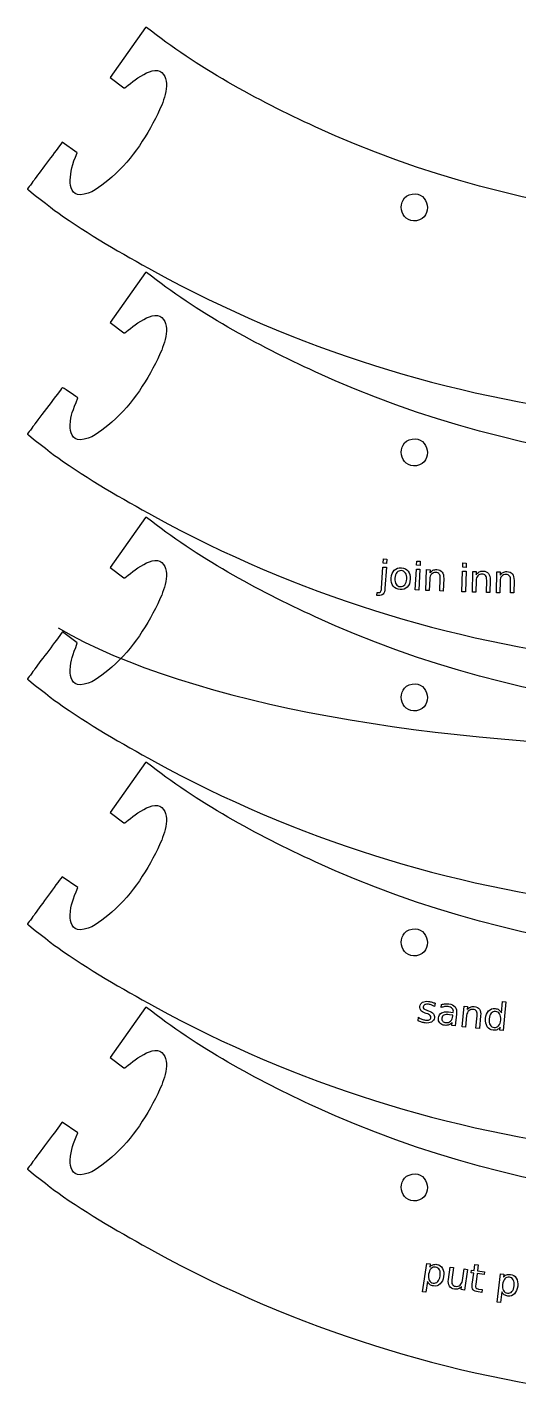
# Model space of a CAD drawing. Extents: x 2 to 268, y -2 to 104.
# Drawn here: x 159.6 to 196.1, y 1.4 to 103.1 of the extents above; entities that cross this region are included whole.
import ezdxf

# ---------------------------------------------------------------- set-up
doc = ezdxf.new("R2010")
doc.units = 0
doc.layers.add('all_text', color=7, linetype='CONTINUOUS')
doc.layers.add('original', color=7, linetype='CONTINUOUS')

msp = doc.modelspace()

# ---------------------------------------------------------------- linework, layer by layer
at = {"layer": 'all_text', "color": 7}
for points in [[(186.0807, 63.57514), (186.33368, 63.55804), (186.31208, 63.23769), (186.05909, 63.25479)], [(188.55444, 63.42511), (188.80765, 63.41191), (188.79085, 63.09127), (188.53764, 63.10447)], [(191.97727, 63.27904), (192.2307, 63.27104), (192.2205, 62.95011), (191.96707, 62.95811)], [(187.39692, 62.71066)], [(187.40978, 62.92525)], [(188.52304, 62.8251), (188.77625, 62.8119), (188.69565, 61.2706), (188.44243, 61.2838)], [(191.95827, 62.67852), (192.2117, 62.67052), (192.1629, 61.12789), (191.90946, 61.13589)], [(189.90914, 30.56134)], [(193.29629, 29.62265)], [(194.83454, 29.86127)], [(193.92583, 29.40166)], [(190.28611, 10.30288)], [(189.35005, 9.90521)], [(190.90347, 10.0457)], [(195.78929, 9.57311)], [(194.87044, 9.13711)]]:
    msp.add_lwpolyline(points, close=True, dxfattribs=at)
for points in [[(185.93439, 61.40734), (186.0402, 62.97568)], [(186.0402, 62.97568), (186.29318, 62.95858), (186.18729, 61.39119)], [(189.50979, 62.10351), (189.47099, 61.23208), (189.21631, 61.24338), (189.28501, 62.78525), (189.5397, 62.77385), (189.529, 62.53431)], [(190.54914, 62.1165), (190.50764, 61.18587), (190.25434, 61.19717), (190.29544, 62.11954)], [(190.54906, 62.11638), (190.54914, 62.1165)], [(192.95962, 61.9772), (192.93862, 61.10515), (192.68376, 61.11115), (192.72096, 62.6541), (192.97582, 62.6481), (192.96982, 62.40839)], [(194.73883, 61.93923), (194.72693, 61.06702), (194.47202, 61.07002), (194.49312, 62.61328), (194.74803, 62.61028), (194.74503, 62.37052)], [(185.67662, 60.86494), (185.58042, 60.87094), (185.59492, 61.08542), (185.66232, 61.08042)], [(193.9984, 62.01154), (193.9759, 61.08025), (193.72242, 61.08625), (193.74472, 62.00926)], [(193.99821, 62.01141), (193.9984, 62.01154)], [(195.77725, 61.98477), (195.76455, 61.0533), (195.51101, 61.0563), (195.52361, 61.9795)], [(195.7775, 61.9843), (195.77725, 61.98477)], [(189.90914, 30.5614), (189.87944, 30.32346)], [(194.8345, 29.86124), (194.909, 30.693), (195.16155, 30.6704), (194.97025, 28.53472), (194.7177, 28.55732), (194.7384, 28.78791)], [(188.64232, 29.26682), (188.67472, 29.52663)], [(189.25855, 29.80926), (189.17355, 29.84066)], [(189.33771, 30.03272), (189.42151, 30.00282)], [(190.36312, 30.24673), (190.38952, 30.47951)], [(190.91095, 29.91784), (191.26422, 29.87774), (191.26722, 29.90244)], [(191.23549, 29.62433), (191.24149, 29.68043), (190.99129, 29.70893)], [(191.50561, 29.75603), (191.40641, 28.88107), (191.15447, 28.90967), (191.18087, 29.14244)], [(191.5058, 29.75693), (191.50561, 29.75603)], [(192.25792, 29.66834), (192.16992, 28.80049), (191.91628, 28.82619), (192.07195, 30.36172), (192.32559, 30.33602), (192.30139, 30.09746)], [(193.29631, 29.62262), (193.20231, 28.69582), (192.95004, 28.72142), (193.04314, 29.64)], [(189.35003, 9.90515), (189.22241, 9.09661), (188.97059, 9.13631), (189.30274, 11.24071), (189.55456, 11.20101), (189.51806, 10.96961)], [(190.90348, 10.04572), (191.03632, 10.97054), (191.28731, 10.93454), (191.15583, 10.01927)], [(191.94035, 9.95665), (192.06477, 10.82281), (192.31575, 10.78681), (192.0963, 9.25909), (191.84532, 9.29509), (191.87902, 9.52971)], [(192.67612, 9.69432), (192.78632, 10.52489), (192.6019, 10.54939), (192.6278, 10.74473), (192.81222, 10.72023), (192.86982, 11.15464), (193.12257, 11.12102)], [(193.12257, 11.12102), (193.06497, 10.68661), (193.58271, 10.61791), (193.55681, 10.42256), (193.03907, 10.49126), (192.92888, 9.66069)], [(194.87036, 9.13709), (194.77626, 8.32396), (194.52302, 8.35326), (194.76804, 10.46957), (195.02128, 10.44027), (194.99438, 10.20756)], [(193.14942, 9.33256), (193.40761, 9.29836), (193.37971, 9.08798), (193.12152, 9.12228)]]:
    msp.add_lwpolyline(points, dxfattribs=at)
for points in [[(186.80582, 61.55329), (186.68972, 61.70473), (186.63922, 61.906543), (186.65432, 62.15873)], [(186.65432, 62.15873), (186.669453, 62.411837), (186.74367, 62.606187), (186.87697, 62.74178)], [(186.87697, 62.74178), (187.01117, 62.87732), (187.188773, 62.938477), (187.40978, 62.92525)], [(186.92122, 62.14276), (186.91022, 61.958433), (186.940487, 61.810747), (187.01202, 61.6997)], [(187.06554, 62.57036), (186.98036, 62.46962), (186.932253, 62.327087), (186.92122, 62.14276)], [(187.39698, 62.71066), (187.261253, 62.718793), (187.150773, 62.672027), (187.06554, 62.57036)], [(187.70779, 62.53053), (187.63535, 62.642543), (187.531727, 62.702587), (187.39692, 62.71066)], [(187.40978, 62.92525), (187.629873, 62.91205), (187.798457, 62.83017), (187.91553, 62.67961)], [(187.65587, 61.66254), (187.741103, 61.764193), (187.78921, 61.906727), (187.80019, 62.09014)], [(187.80019, 62.09014), (187.811123, 62.272633), (187.780323, 62.41943), (187.70779, 62.53053)], [(188.06841, 62.07408), (188.053343, 61.821893), (187.978667, 61.62757), (187.84438, 61.49111)], [(187.91553, 62.67961), (188.032603, 62.52903), (188.083563, 62.327187), (188.06841, 62.07408)], [(189.64408, 62.45479), (189.561267, 62.371123), (189.516503, 62.25403), (189.50979, 62.10351)], [(189.529, 62.53431), (189.593733, 62.62431), (189.66795, 62.690433), (189.75165, 62.73268)], [(189.97343, 62.57116), (189.836677, 62.57716), (189.726893, 62.53837), (189.64408, 62.45479)], [(189.75165, 62.73268), (189.836297, 62.77488), (189.93231, 62.79358), (190.03969, 62.78878)], [(190.22464, 62.45099), (190.170973, 62.52603), (190.087237, 62.566087), (189.97343, 62.57116)], [(190.03969, 62.78878), (190.216817, 62.780913), (190.348357, 62.719873), (190.43431, 62.60566)], [(190.29544, 62.11954), (190.302107, 62.265467), (190.278507, 62.37595), (190.22464, 62.45099)], [(190.43431, 62.60566), (190.520303, 62.492393), (190.558553, 62.3293), (190.54906, 62.11638)], [(193.08671, 62.33115), (193.005617, 62.245803), (192.963253, 62.12782), (192.95962, 61.9772)], [(192.96982, 62.40839), (193.032687, 62.49969), (193.105537, 62.567313), (193.18837, 62.61126)], [(193.41361, 62.45421), (193.276763, 62.457543), (193.167797, 62.416523), (193.08671, 62.33115)], [(193.18837, 62.61126), (193.272137, 62.655193), (193.36775, 62.67586), (193.47521, 62.67326)], [(193.66722, 62.3392), (193.61202, 62.413127), (193.527483, 62.451463), (193.41361, 62.45421)], [(193.47521, 62.67326), (193.652463, 62.66926), (193.785223, 62.610923), (193.87349, 62.49825)], [(193.74472, 62.00926), (193.748053, 62.155293), (193.72222, 62.265273), (193.66722, 62.3392)], [(193.87349, 62.49825), (193.961777, 62.386763), (194.00335, 62.224483), (193.99821, 62.01141)], [(194.86221, 62.29449), (194.782017, 62.208303), (194.74089, 62.089883), (194.73883, 61.93923)], [(194.74503, 62.37052), (194.806897, 62.462467), (194.879037, 62.530847), (194.96145, 62.57566)], [(195.18781, 62.42097), (195.050937, 62.42297), (194.942403, 62.38081), (194.86221, 62.29449)], [(194.96145, 62.57566), (195.04475, 62.62046), (195.140137, 62.642127), (195.24761, 62.64066)], [(195.44261, 62.30861), (195.386677, 62.381957), (195.301743, 62.41941), (195.18781, 62.42097)], [(195.24761, 62.64066), (195.424903, 62.637993), (195.558267, 62.581043), (195.6477, 62.46981)], [(195.52361, 61.9795), (195.52561, 62.125553), (195.49861, 62.235257), (195.44261, 62.30861)], [(195.6477, 62.46981), (195.737147, 62.35925), (195.780413, 62.197413), (195.7775, 61.9843)], [(185.66232, 61.08042), (185.758567, 61.073753), (185.825623, 61.091787), (185.86349, 61.13452)], [(185.86349, 61.13452), (185.90129, 61.176187), (185.924923, 61.267127), (185.93439, 61.40734)], [(186.18729, 61.39119), (186.174023, 61.195037), (186.126847, 61.055503), (186.04576, 60.97259)], [(187.31294, 61.30757), (187.091933, 61.32077), (186.922893, 61.402677), (186.80582, 61.55329)], [(187.01202, 61.6997), (187.084573, 61.58952), (187.18917, 61.53034), (187.32581, 61.52216)], [(187.84438, 61.49111), (187.71018, 61.355577), (187.533033, 61.294397), (187.31294, 61.30757)], [(187.32581, 61.52216), (187.460617, 61.514093), (187.570637, 61.560887), (187.65587, 61.66254)], [(186.04576, 60.97259), (185.965567, 60.88961), (185.84252, 60.853727), (185.67662, 60.86494)], [(161.89276, 58.45911), (181.92229, 46.85613), (235.08955, 46.60497), (253.63772, 57.97159)], [(188.78555, 30.32649), (188.803483, 30.470523), (188.868407, 30.575373), (188.98032, 30.64104)], [(188.98032, 30.64104), (189.0922, 30.706707), (189.242037, 30.72784), (189.42983, 30.70444)], [(189.43362, 30.49014), (189.308727, 30.50574), (189.21244, 30.498307), (189.14476, 30.46784)], [(189.42983, 30.70444), (189.522817, 30.69284), (189.60948, 30.675073), (189.68982, 30.65114)], [(189.68982, 30.65114), (189.77016, 30.627207), (189.843267, 30.597273), (189.90914, 30.56134)], [(190.38952, 30.47951), (190.485753, 30.504643), (190.578213, 30.520977), (190.6669, 30.52851)], [(190.6669, 30.52851), (190.755687, 30.53691), (190.84116, 30.536577), (190.92332, 30.52751)], [(190.92332, 30.52751), (191.14514, 30.502377), (191.3043, 30.42608), (191.4008, 30.29862)], [(188.67472, 29.52663), (188.76168, 29.466697), (188.84875, 29.418807), (188.93593, 29.38296)], [(188.85455, 30.0332), (188.793817, 30.110213), (188.770817, 30.207977), (188.78555, 30.32649)], [(189.17355, 29.84066), (189.021757, 29.892927), (188.915423, 29.957107), (188.85455, 30.0332)], [(189.03029, 30.30714), (189.023023, 30.248807), (189.039623, 30.199983), (189.08009, 30.16067)], [(189.14476, 30.46784), (189.077993, 30.437307), (189.039837, 30.38374), (189.03029, 30.30714)], [(189.08009, 30.16067), (189.12069, 30.12227), (189.206563, 30.07962), (189.33771, 30.03272)], [(189.54762, 29.66628), (189.506553, 29.708413), (189.410197, 29.756073), (189.25855, 29.80926)], [(189.42151, 30.00282), (189.59541, 29.94222), (189.71536, 29.872177), (189.78136, 29.79269)], [(189.66814, 30.43314), (189.59384, 30.46094), (189.515667, 30.47994), (189.43362, 30.49014)], [(189.48051, 29.33996), (189.549443, 29.373027), (189.588513, 29.42648), (189.59772, 29.50032)], [(189.59772, 29.50032), (189.606253, 29.568693), (189.589553, 29.624013), (189.54762, 29.66628)], [(189.85856, 29.48727), (189.840827, 29.34505), (189.770263, 29.23951), (189.64687, 29.17065)], [(189.87944, 30.32346), (189.812907, 30.368793), (189.742473, 30.405353), (189.66814, 30.43314)], [(189.78136, 29.79269), (189.848387, 29.71397), (189.87412, 29.612163), (189.85856, 29.48727)], [(190.16169, 29.47437), (190.181223, 29.646897), (190.253483, 29.770453), (190.37847, 29.84504)], [(190.61346, 30.31403), (190.528007, 30.30243), (190.44456, 30.279997), (190.36312, 30.24673)], [(190.37847, 29.84504), (190.504337, 29.919527), (190.68183, 29.943793), (190.91095, 29.91784)], [(190.56027, 29.68703), (190.47649, 29.649363), (190.428233, 29.574397), (190.4155, 29.46213)], [(190.99129, 29.70893), (190.787723, 29.731997), (190.64405, 29.724697), (190.56027, 29.68703)], [(190.87308, 30.31603), (190.785447, 30.325963), (190.698907, 30.325297), (190.61346, 30.31403)], [(191.18262, 30.18385), (191.1141, 30.256343), (191.01092, 30.300403), (190.87308, 30.31603)], [(191.06328, 29.24306), (191.159453, 29.332933), (191.216857, 29.460023), (191.23549, 29.62433)], [(191.26722, 29.90244), (191.280353, 30.018367), (191.252153, 30.11217), (191.18262, 30.18385)], [(191.4008, 30.29862), (191.4973, 30.17118), (191.5323, 29.990617), (191.5058, 29.75693)], [(192.41182, 30.01148), (192.324413, 29.932613), (192.273113, 29.818233), (192.25792, 29.66834)], [(192.30139, 30.09746), (192.371077, 30.18366), (192.44891, 30.245487), (192.53489, 30.28294)], [(192.74722, 30.10908), (192.611033, 30.12288), (192.499233, 30.090347), (192.41182, 30.01148)], [(192.53489, 30.28294), (192.621783, 30.320273), (192.7187, 30.33354), (192.82564, 30.32274)], [(192.99124, 29.97492), (192.941907, 30.052867), (192.860567, 30.097587), (192.74722, 30.10908)], [(192.82564, 30.32274), (193.00204, 30.304873), (193.129923, 30.236503), (193.20929, 30.11763)], [(193.04314, 29.64), (193.057873, 29.785327), (193.040573, 29.896967), (192.99124, 29.97492)], [(193.20929, 30.11763), (193.28875, 29.99969), (193.31775, 29.834697), (193.29629, 29.62265)], [(193.6651, 29.42504), (193.686767, 29.666607), (193.762327, 29.856303), (193.89178, 29.99413)], [(193.89178, 29.99413), (194.022187, 30.13187), (194.180263, 30.19242), (194.36601, 30.17578)], [(194.07885, 29.82792), (193.993477, 29.729493), (193.94247, 29.587407), (193.92583, 29.40166)], [(194.40879, 29.95886), (194.275197, 29.97086), (194.165217, 29.927213), (194.07885, 29.82792)], [(194.36601, 30.17578), (194.479477, 30.165647), (194.574463, 30.134547), (194.65097, 30.08248)], [(194.71022, 29.77137), (194.64286, 29.884397), (194.542383, 29.946893), (194.40879, 29.95886)], [(194.65097, 30.08248), (194.72847, 30.03128), (194.78966, 29.957543), (194.83454, 29.86127)], [(194.78642, 29.32457), (194.803087, 29.510323), (194.777687, 29.659257), (194.71022, 29.77137)], [(188.91378, 29.16075), (188.82728, 29.187283), (188.736793, 29.22264), (188.64232, 29.26682)], [(189.16779, 29.10405), (189.085743, 29.11425), (189.001073, 29.13315), (188.91378, 29.16075)], [(188.93593, 29.38296), (189.02323, 29.348027), (189.111093, 29.325027), (189.19952, 29.31396)], [(189.64687, 29.17065), (189.52439, 29.101677), (189.364697, 29.079477), (189.16779, 29.10405)], [(189.19952, 29.31396), (189.318033, 29.29916), (189.411697, 29.307827), (189.48051, 29.33996)], [(190.25979, 29.10405), (190.177637, 29.20305), (190.144937, 29.32649), (190.16169, 29.47437)], [(190.62007, 28.93006), (190.463057, 28.94786), (190.342963, 29.005857), (190.25979, 29.10405)], [(190.4155, 29.46213), (190.405367, 29.37267), (190.4265, 29.298157), (190.4789, 29.23859)], [(190.4789, 29.23859), (190.5323, 29.179857), (190.60968, 29.14473), (190.71104, 29.13321)], [(190.94245, 28.96006), (190.851677, 28.925993), (190.744217, 28.915993), (190.62007, 28.93006)], [(190.71104, 29.13321), (190.850707, 29.117343), (190.96812, 29.15396), (191.06328, 29.24306)], [(191.18087, 29.14244), (191.112803, 29.055853), (191.03333, 28.99506), (190.94245, 28.96006)], [(193.78704, 28.82472), (193.684107, 28.98336), (193.64346, 29.183467), (193.6651, 29.42504)], [(194.22143, 28.56167), (194.035683, 28.578337), (193.890887, 28.66602), (193.78704, 28.82472)], [(193.92584, 29.40166), (193.90924, 29.215907), (193.93414, 29.066557), (194.00054, 28.95361)], [(194.00054, 28.95361), (194.067973, 28.841497), (194.168487, 28.779457), (194.30208, 28.76749)], [(194.51831, 28.60147), (194.433857, 28.564737), (194.334897, 28.55147), (194.22143, 28.56167)], [(194.30208, 28.76749), (194.435673, 28.75549), (194.545613, 28.79868), (194.6319, 28.89706)], [(194.7384, 28.78791), (194.677133, 28.701163), (194.60377, 28.639017), (194.51831, 28.60147)], [(194.6319, 28.89706), (194.718273, 28.99632), (194.76978, 29.138823), (194.78642, 29.32457)], [(189.43405, 10.43738), (189.404983, 10.25316), (189.419783, 10.102477), (189.47845, 9.98533)], [(189.61535, 10.8524), (189.523557, 10.759933), (189.463123, 10.621593), (189.43405, 10.43738)], [(189.51806, 10.96961), (189.58502, 11.05205), (189.661863, 11.108747), (189.74859, 11.1397)], [(189.95334, 10.96088), (189.820853, 10.981813), (189.70819, 10.945653), (189.61535, 10.8524)], [(189.74859, 11.1397), (189.836377, 11.171433), (189.936077, 11.1785), (190.04769, 11.1609)], [(190.24013, 10.75379), (190.181397, 10.870943), (190.0858, 10.939973), (189.95334, 10.96088)], [(190.04769, 11.1609), (190.23281, 11.1317), (190.371393, 11.03449), (190.46344, 10.86927)], [(190.10324, 9.88671), (190.19608, 9.979943), (190.257037, 10.118667), (190.28611, 10.30288)], [(190.28613, 10.30288), (190.315197, 10.487093), (190.299863, 10.637397), (190.24013, 10.75379)], [(190.54614, 10.26191), (190.50834, 10.022343), (190.419753, 9.83822), (190.28038, 9.70954)], [(190.46344, 10.86927), (190.556393, 10.70393), (190.58396, 10.501477), (190.54614, 10.26191)], [(194.99438, 10.20756), (195.057847, 10.292693), (195.132283, 10.352513), (195.21769, 10.38702)], [(195.42957, 10.21682), (195.29633, 10.23222), (195.185253, 10.19144), (195.09634, 10.09448)], [(195.21769, 10.38702), (195.30409, 10.422353), (195.403413, 10.43352), (195.51566, 10.42052)], [(195.72466, 10.02173), (195.661193, 10.136363), (195.56283, 10.201393), (195.42957, 10.21682)], [(195.51566, 10.42052), (195.701833, 10.398987), (195.84431, 10.30758), (195.94309, 10.1463)], [(189.51677, 9.67103), (189.44393, 9.728097), (189.388357, 9.806157), (189.35005, 9.90521)], [(189.47845, 9.98533), (189.538183, 9.868937), (189.634307, 9.800283), (189.76682, 9.77937)], [(189.79503, 9.56014), (189.68341, 9.57774), (189.590657, 9.614703), (189.51677, 9.67103)], [(189.76682, 9.77937), (189.899307, 9.758437), (190.011447, 9.794217), (190.10324, 9.88671)], [(190.28038, 9.70954), (190.141933, 9.580727), (189.98015, 9.530927), (189.79503, 9.56014)], [(190.97107, 9.54733), (190.89581, 9.669517), (190.873277, 9.83564), (190.90347, 10.0457)], [(191.34722, 9.32624), (191.171713, 9.35144), (191.04633, 9.425137), (190.97107, 9.54733)], [(191.15583, 10.01927), (191.135097, 9.874683), (191.147663, 9.761967), (191.19353, 9.68112)], [(191.19353, 9.68112), (191.239597, 9.60118), (191.31901, 9.55311), (191.43177, 9.53691)], [(191.63645, 9.35294), (191.550023, 9.319873), (191.453613, 9.310973), (191.34722, 9.32624)], [(191.43177, 9.53691), (191.567263, 9.517443), (191.680317, 9.545277), (191.77093, 9.62041)], [(191.87902, 9.52971), (191.804767, 9.445703), (191.72391, 9.38678), (191.63645, 9.35294)], [(191.77093, 9.62041), (191.86245, 9.695437), (191.918923, 9.807517), (191.94035, 9.95665)], [(192.73422, 9.28348), (192.670087, 9.366127), (192.65072, 9.503073), (192.67612, 9.69432)], [(193.12152, 9.12228), (192.92754, 9.148013), (192.79844, 9.201747), (192.73422, 9.28348)], [(192.92888, 9.66069), (192.912347, 9.535923), (192.918547, 9.453547), (192.94748, 9.41356)], [(192.94748, 9.41356), (192.977347, 9.373427), (193.04466, 9.346427), (193.14942, 9.33256)], [(194.93232, 9.67232), (194.910853, 9.487067), (194.931887, 9.337123), (194.99542, 9.22249)], [(195.09634, 10.09448), (195.00844, 9.9983), (194.953767, 9.85758), (194.93232, 9.67232)], [(194.99542, 9.22249), (195.059953, 9.10867), (195.158827, 9.044047), (195.29204, 9.02862)], [(195.29204, 9.02862), (195.42528, 9.01322), (195.53585, 9.053597), (195.62375, 9.14975)], [(195.62375, 9.14975), (195.712663, 9.246737), (195.767843, 9.387857), (195.78929, 9.57311)], [(195.78926, 9.57311), (195.810727, 9.75837), (195.789193, 9.90791), (195.72466, 10.02173)], [(196.0508, 9.54286), (196.022933, 9.30194), (195.94202, 9.11432), (195.80806, 8.98)], [(195.94309, 10.1463), (196.04279, 9.984933), (196.078693, 9.783787), (196.0508, 9.54286)], [(195.04669, 8.91), (194.971557, 8.964), (194.912807, 9.039703), (194.87044, 9.13711)], [(195.32929, 8.8107), (195.217037, 8.8237), (195.122837, 8.8568), (195.04669, 8.91)], [(195.80806, 8.98), (195.675047, 8.84558), (195.515457, 8.789147), (195.32929, 8.8107)]]:
    msp.add_open_spline(points, degree=3, dxfattribs=at)
at = {"layer": 'original', "color": 7}
for points in [[(168.47171, 103.07394), (168.38701, 103.07394), (165.76235, 99.34861), (166.77835, 98.58661), (166.86305, 98.58661)], [(163.30557, 93.7457), (162.19731, 94.53729)], [(168.47164, 84.87063), (168.38694, 84.87063), (165.76228, 81.1453), (166.77828, 80.3833), (166.86298, 80.3833)], [(168.47158, 66.66734), (168.38688, 66.66734), (165.76222, 62.942), (166.77822, 62.18), (166.86292, 62.18)], [(163.32045, 57.35058), (162.22839, 58.15662)], [(168.47152, 48.46404), (168.38682, 48.46404), (165.76216, 44.73871), (166.77816, 43.97671), (166.86286, 43.97671)], [(163.35654, 39.16273), (162.19081, 39.96604)], [(168.47146, 30.26069), (168.38676, 30.26069), (165.7621, 26.53536), (166.7781, 25.77336), (166.8628, 25.77336)], [(163.35365, 20.93086), (162.20787, 21.72823)]]:
    msp.add_lwpolyline(points, dxfattribs=at)
for points in [[(181.00238, 95.68178), (176.64966, 97.68015), (172.2343, 100.08987), (168.47171, 103.07394)], [(166.86305, 98.58661), (167.38375, 99.00005), (169.0991, 100.4969), (169.7341, 99.58327)], [(169.7341, 99.58327), (170.27343, 98.80729), (169.6587, 97.37125), (169.29722, 96.63928)], [(169.29722, 96.63928), (168.38451, 94.79143), (167.22797, 93.00056), (165.59305, 91.70033)], [(231.80238, 91.19606), (215.08749, 86.45244), (196.69196, 88.47893), (181.00238, 95.68178)], [(162.19731, 94.53729), (161.72064, 93.89357), (160.63836, 92.46589), (160.17439, 91.81328)], [(162.80244, 91.72861), (162.82924, 92.31616), (162.94382, 92.87823), (163.30557, 93.7457)], [(160.17439, 91.81328), (160.03215, 91.61312), (159.61271, 91.05991), (159.61271, 91.05991)], [(163.56105, 90.63954), (162.93791, 90.62824), (162.78635, 91.2074), (162.80244, 91.72861)], [(165.59305, 91.70033), (165.02579, 91.24906), (164.32813, 90.6536), (163.56105, 90.63954)], [(159.61271, 91.05991), (159.61271, 91.05991), (161.40375, 89.63743), (161.86772, 89.30918)], [(188.53772, 88.71104), (187.27534, 88.48557), (186.92397, 90.45458), (188.19905, 90.68224)], [(188.19905, 90.68224), (189.46143, 90.90771), (189.8128, 88.9387), (188.53772, 88.71104)], [(161.86772, 89.30918), (164.14864, 87.69619), (166.61667, 86.27354), (169.06439, 84.92937)], [(181.00231, 77.47847), (176.64959, 79.47686), (172.23423, 81.88655), (168.47164, 84.87063)], [(169.06439, 84.92937), (179.53173, 79.18101), (190.91855, 75.64779), (202.76172, 74.22682)], [(166.86298, 80.3833), (167.38368, 80.79672), (169.09903, 82.29363), (169.73403, 81.37999)], [(169.73403, 81.37999), (170.27336, 80.60394), (169.65863, 79.16791), (169.29715, 78.43596)], [(169.29715, 78.43596), (168.38444, 76.58811), (167.2279, 74.79724), (165.59298, 73.49702)], [(231.80231, 72.99274), (215.08826, 68.24895), (196.69104, 70.27562), (181.00231, 77.47847)], [(162.22485, 76.32145), (162.22485, 76.32145), (160.63829, 74.26257), (160.17432, 73.60996)], [(163.36098, 75.55528), (163.04489, 75.76421), (162.22485, 76.32145), (162.22485, 76.32145)], [(162.80237, 73.5253), (162.82867, 74.33623), (162.99338, 74.54116), (163.36098, 75.55528)], [(160.17432, 73.60996), (160.03208, 73.40981), (159.61264, 72.85659), (159.61264, 72.85659)], [(163.56098, 72.43623), (162.93784, 72.42483), (162.78628, 73.00409), (162.80237, 73.5253)], [(165.59298, 73.49702), (165.02572, 73.04574), (164.32806, 72.45028), (163.56098, 72.43623)], [(159.61264, 72.85659), (159.61264, 72.85659), (161.40368, 71.43411), (161.86765, 71.10586)], [(188.53765, 70.50772), (187.27527, 70.28225), (186.9239, 72.25118), (188.19898, 72.47893)], [(188.19898, 72.47893), (189.46136, 72.7044), (189.81273, 70.73548), (188.53765, 70.50772)], [(161.86765, 71.10586), (164.14857, 69.49288), (166.6166, 68.07022), (169.06432, 66.72606)], [(181.00225, 59.27517), (176.64953, 61.27356), (172.23417, 63.68326), (168.47158, 66.66734)], [(169.06432, 66.72606), (179.53166, 60.9777), (190.91848, 57.44447), (202.76165, 56.02351)], [(166.86292, 62.18), (167.38362, 62.59343), (169.09897, 64.09034), (169.73397, 63.1767)], [(169.73397, 63.1767), (170.2733, 62.40064), (169.65857, 60.96461), (169.29709, 60.23267)], [(169.29709, 60.23267), (168.38438, 58.38482), (167.22784, 56.59395), (165.59292, 55.29372)], [(231.80225, 54.78945), (215.0882, 50.04566), (196.69098, 52.07233), (181.00225, 59.27517)], [(162.22839, 58.15662), (161.75172, 57.5129), (160.63823, 56.05928), (160.17426, 55.40667)], [(162.80231, 55.322), (162.82861, 56.13294), (162.98237, 56.32767), (163.32045, 57.35058)], [(160.17426, 55.40667), (160.03202, 55.20652), (159.61258, 54.6533), (159.61258, 54.6533)], [(163.56092, 54.23294), (162.93778, 54.22154), (162.78622, 54.8008), (162.80231, 55.322)], [(165.59292, 55.29372), (165.02566, 54.84245), (164.328, 54.24699), (163.56092, 54.23294)], [(159.61258, 54.6533), (159.61258, 54.6533), (161.40362, 53.23082), (161.86759, 52.90257)], [(188.53759, 52.30444), (187.27521, 52.07897), (186.92384, 54.04789), (188.19892, 54.27565)], [(188.19892, 54.27565), (189.4613, 54.50112), (189.81267, 52.53219), (188.53759, 52.30444)], [(161.86759, 52.90257), (164.14851, 51.28958), (166.61654, 49.86693), (169.06426, 48.52276)], [(181.00219, 41.07188), (176.64947, 43.07027), (172.23411, 45.47997), (168.47152, 48.46404)], [(169.06426, 48.52276), (179.5316, 42.7744), (190.91842, 39.24118), (202.76159, 37.82022)], [(166.86286, 43.97671), (167.38356, 44.39014), (169.09891, 45.88704), (169.73391, 44.97341)], [(169.73391, 44.97341), (170.27324, 44.19744), (169.65851, 42.76132), (169.29703, 42.02938)], [(169.29703, 42.02938), (168.38432, 40.18153), (167.22778, 38.39066), (165.59286, 37.09043)], [(231.80219, 36.58616), (215.08814, 31.84228), (196.69092, 33.86903), (181.00219, 41.07188)], [(162.19081, 39.96604), (161.71414, 39.32232), (160.63817, 37.85599), (160.1742, 37.20338)], [(162.80225, 37.11871), (162.82855, 37.92965), (163.00871, 38.23007), (163.35654, 39.16273)], [(160.1742, 37.20338), (160.03196, 37.00322), (159.61252, 36.45001), (159.61252, 36.45001)], [(163.56086, 36.02964), (162.93772, 36.01834), (162.78616, 36.5975), (162.80225, 37.11871)], [(165.59286, 37.09043), (165.0256, 36.63916), (164.32794, 36.0437), (163.56086, 36.02964)], [(159.61252, 36.45001), (159.61252, 36.45001), (161.40356, 35.02753), (161.86753, 34.69928)], [(188.53753, 34.10114), (187.27515, 33.87567), (186.92378, 35.84459), (188.19886, 36.07234)], [(188.19886, 36.07234), (189.46124, 36.29781), (189.81261, 34.32889), (188.53753, 34.10114)], [(161.86753, 34.69928), (164.14845, 33.08629), (166.61648, 31.66364), (169.0642, 30.31947)], [(181.00213, 22.86853), (176.64941, 24.86692), (172.23405, 27.27661), (168.47146, 30.26069)], [(169.0642, 30.31947), (179.53154, 24.57111), (190.91836, 21.03789), (202.76153, 19.61726)], [(166.8628, 25.77336), (167.3835, 26.18678), (169.09885, 27.68369), (169.73385, 26.77005)], [(169.73385, 26.77005), (170.27318, 25.994), (169.65845, 24.55805), (169.29697, 23.82602)], [(169.29697, 23.82602), (168.38426, 21.97817), (167.22772, 20.1873), (165.5928, 18.88742)], [(231.80213, 18.3828), (215.08808, 13.63893), (196.69086, 15.66585), (181.00213, 22.86853)], [(162.20787, 21.72823), (161.7312, 21.08451), (160.63811, 19.6528), (160.17414, 19.00002)], [(162.80219, 18.91536), (162.82849, 19.72646), (163.042, 20.12642), (163.35365, 20.93086)], [(160.17414, 19.00002), (160.0319, 18.80021), (159.61246, 18.24665), (159.61246, 18.24665)], [(163.5608, 17.82654), (162.93766, 17.81474), (162.7861, 18.39381), (162.80219, 18.91536)], [(165.5928, 18.88742), (165.02554, 18.43614), (164.32788, 17.84009), (163.5608, 17.82654)], [(159.61246, 18.24665), (159.61246, 18.24665), (161.4035, 16.82409), (161.86747, 16.49558)], [(188.53778, 15.89773), (187.2754, 15.67251), (186.92403, 17.64101), (188.19911, 17.86877)], [(188.19911, 17.86877), (189.46149, 18.09398), (189.81286, 16.12548), (188.53778, 15.89773)], [(161.86747, 16.49558), (164.14839, 14.88268), (166.61642, 13.46028), (169.06414, 12.11578)], [(169.06414, 12.11578), (179.53148, 6.36776), (190.9183, 2.83462), (202.76147, 1.41391)]]:
    msp.add_open_spline(points, degree=3, dxfattribs=at)

doc.saveas('drawing.dxf')
